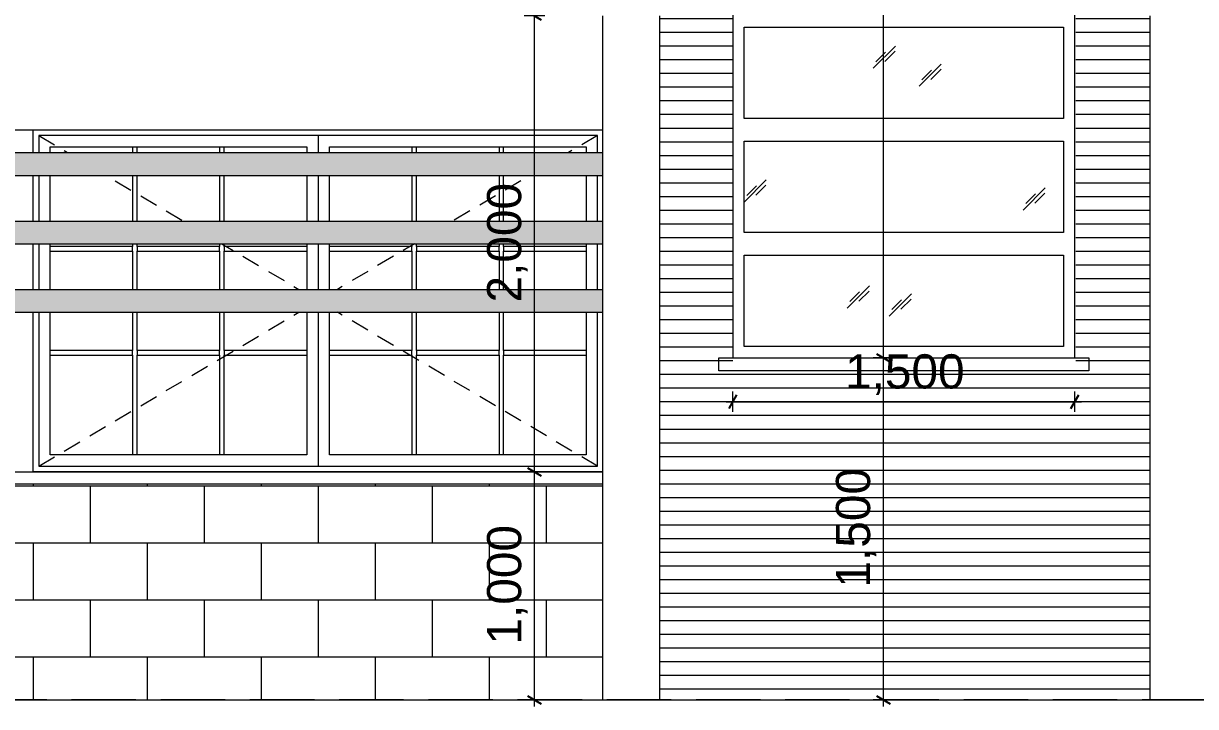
# Model space of a CAD drawing. Header units: millimetres. Extents: x 323482 to 503016, y 8175 to 72038.
# Drawn here: x 458706 to 463846, y 13783 to 16779 of the extents above; entities that cross this region are included whole.
import ezdxf

# ---------------------------------------------------------------- set-up
doc = ezdxf.new("R2010")
doc.units = ezdxf.units.MM
doc.header["$MEASUREMENT"] = 0
doc.linetypes.add('Hidden Line', pattern=[391.222223, 282.222223, -109])
for name, color, linetype, lineweight in [('2D Drafting - General_Pen_No__101', 252, 'Continuous', 13), ('Dimensioning - General_Pen_No__46', 5, 'Continuous', 25), ('Structural - Bearing_Pen_No__120', 7, 'Continuous', 13)]:
    doc.layers.add(name, color=color, linetype=linetype, lineweight=lineweight)
for name, color, linetype, lineweight, true_color in [('2D Drafting - General_Pen_No__102', 7, 'Continuous', 13, 0xcccccc), ('Dimensioning - General_Pen_No__45', 7, 'Continuous', 25, 0x40a5ff), ('Dimensioning - General_Pen_No__85', 7, 'Continuous', 20, 0x80c2ff), ('Structural - Bearing_Pen_No__102', 7, 'Continuous', 13, 0xcccccc), ('Structural - Bearing_Pen_No__83', 7, 'Continuous', 13, 0xff9955)]:
    doc.layers.add(name, color=color, linetype=linetype, lineweight=lineweight, true_color=true_color)
doc.layers.add('Dimensioning - General', color=7, linetype='Continuous')
doc.styles.add('GENERATED_STYLE_1', font='arial.ttf')
doc.dimstyles.new('GENERATED_STYLE__1', dxfattribs={"dimtxt": 150, "dimasz": 45.6, "dimexe": 0.18, "dimexo": 0.0625, "dimgap": 0.09, "dimtad": 1, "dimdec": 0, "dimzin": 0, "dimdsep": 46, "dimtxsty": 'GENERATED_STYLE_1', "dimblk": 'ARROWHEAD_2', "dimblk1": 'ARROWHEAD_2', "dimblk2": 'ARROWHEAD_2', "dimcen": 0.09, "dimse1": 1, "dimse2": 1, "dimclrd": 256, "dimclre": 256, "dimclrt": 5, "dimadec": 0, "dimazin": 0, "dimtfac": 1, "dimtdec": 4, "dimtmove": 0, "dimatfit": 3, "dimfxl": 1, "dimtolj": 1, "dimtzin": 0, "dimarcsym": 0})
doc.dimstyles.new('GENERATED_STYLE__2', dxfattribs={"dimtxt": 150, "dimasz": 45.6, "dimexe": 0.18, "dimexo": 0.0625, "dimgap": 0.09, "dimtad": 1, "dimtih": 1, "dimtoh": 1, "dimdec": 0, "dimzin": 0, "dimdsep": 46, "dimtxsty": 'GENERATED_STYLE_1', "dimblk": 'ARROWHEAD_2', "dimblk1": 'ARROWHEAD_2', "dimblk2": 'ARROWHEAD_2', "dimcen": 0.09, "dimse1": 1, "dimse2": 1, "dimclrd": 256, "dimclre": 256, "dimclrt": 5, "dimadec": 0, "dimazin": 0, "dimtfac": 1, "dimtdec": 4, "dimtmove": 0, "dimatfit": 3, "dimfxl": 1, "dimtolj": 1, "dimtzin": 0, "dimarcsym": 0})

# ---------------------------------------------------------------- blocks, each defined once
blk = doc.blocks.new('*D351')
at = {"layer": 'Dimensioning - General_Pen_No__45', "color": 161, "linetype": 'Continuous', "lineweight": 25, "true_color": 0x40a5ff, "transparency": 16777216}
for p, q in [((462446.6, 15329.6), (462506.6, 15294.9)), ((462446.6, 13829.6), (462506.6, 13794.9))]:
    blk.add_line(p, q, dxfattribs=at)
at = {"layer": 'Dimensioning - General_Pen_No__85', "color": 151, "linetype": 'Continuous', "lineweight": 20, "true_color": 0x80c2ff, "transparency": 16777216}
for p, q in [((462521.6, 15312.2), (462431.6, 15312.2)), ((462476.6, 13812.2), (462476.6, 15312.2)), ((462521.6, 13812.2), (462431.6, 13812.2)), ((462476.6, 13782.9), (462476.6, 13812.2))]:
    blk.add_line(p, q, dxfattribs=at)
at = {"layer": 'Dimensioning - General_Pen_No__46', "color": 5, "lineweight": 25, "transparency": 16777216, "insert": (462446.6, 14304.8), "char_height": 150, "attachment_point": 7, "rotation": 90, "style": 'GENERATED_STYLE_1'}
blk.add_mtext('\\A1;1,500', dxfattribs=at)
blk = doc.blocks.new('ARROWHEAD_2')
at = {"color": 0, "linetype": 'Continuous', "lineweight": 0}
for p, q in [((0, 0), (-1, 0)), ((-0.38, -0.66), (0.38, 0.66))]:
    blk.add_line(p, q, dxfattribs=at)
blk = doc.blocks.new('*D352')
at = {"layer": 'Dimensioning - General_Pen_No__45', "color": 161, "linetype": 'Continuous', "lineweight": 25, "true_color": 0x40a5ff, "transparency": 16777216}
for p, q in [((462506.6, 19294.9), (462446.6, 19329.6)), ((462446.6, 15329.6), (462506.6, 15294.9))]:
    blk.add_line(p, q, dxfattribs=at)
at = {"layer": 'Dimensioning - General_Pen_No__85', "color": 151, "linetype": 'Continuous', "lineweight": 20, "true_color": 0x80c2ff, "transparency": 16777216}
for p, q in [((462476.6, 19312.2), (462476.6, 19341.6)), ((462521.6, 19312.2), (462431.6, 19312.2)), ((462476.6, 15312.2), (462476.6, 19312.2)), ((462521.6, 15312.2), (462431.6, 15312.2))]:
    blk.add_line(p, q, dxfattribs=at)
at = {"layer": 'Dimensioning - General_Pen_No__46', "color": 5, "lineweight": 25, "transparency": 16777216, "insert": (462446.6, 17054.8), "char_height": 150, "attachment_point": 7, "rotation": 90, "style": 'GENERATED_STYLE_1'}
blk.add_mtext('\\A1;4,000', dxfattribs=at)
blk = doc.blocks.new('*D353')
at = {"layer": 'Dimensioning - General_Pen_No__45', "color": 161, "linetype": 'Continuous', "lineweight": 25, "true_color": 0x40a5ff, "transparency": 16777216}
for p, q in [((461833.3, 15149.8), (461798.7, 15089.8)), ((463298.7, 15089.8), (463333.3, 15149.8))]:
    blk.add_line(p, q, dxfattribs=at)
at = {"layer": 'Dimensioning - General_Pen_No__85', "color": 151, "linetype": 'Continuous', "lineweight": 20, "true_color": 0x80c2ff, "transparency": 16777216}
for p, q in [((461816, 15074.8), (461816, 15164.8)), ((463316, 15074.8), (463316, 15164.8)), ((461786.7, 15119.8), (461816, 15119.8)), ((461816, 15119.8), (463316, 15119.8)), ((463316, 15119.8), (463345.4, 15119.8))]:
    blk.add_line(p, q, dxfattribs=at)
at = {"layer": 'Dimensioning - General_Pen_No__46', "color": 5, "lineweight": 25, "transparency": 16777216, "insert": (462308.6, 15149.8), "char_height": 150, "attachment_point": 7, "style": 'GENERATED_STYLE_1'}
blk.add_mtext('\\A1;1,500', dxfattribs=at)
blk = doc.blocks.new('*D354')
at = {"layer": 'Dimensioning - General_Pen_No__45', "color": 161, "linetype": 'Continuous', "lineweight": 25, "true_color": 0x40a5ff, "transparency": 16777216}
for p, q in [((460916.6, 14829.6), (460976.6, 14794.9)), ((460916.6, 13829.6), (460976.6, 13794.9))]:
    blk.add_line(p, q, dxfattribs=at)
at = {"layer": 'Dimensioning - General_Pen_No__85', "color": 151, "linetype": 'Continuous', "lineweight": 20, "true_color": 0x80c2ff, "transparency": 16777216}
for p, q in [((460991.6, 14812.2), (460901.6, 14812.2)), ((460946.6, 13812.2), (460946.6, 14812.2)), ((460991.6, 13812.2), (460901.6, 13812.2)), ((460946.6, 13782.9), (460946.6, 13812.2))]:
    blk.add_line(p, q, dxfattribs=at)
at = {"layer": 'Dimensioning - General_Pen_No__46', "color": 5, "lineweight": 25, "transparency": 16777216, "insert": (460916.6, 14054.8), "char_height": 150, "attachment_point": 7, "rotation": 90, "style": 'GENERATED_STYLE_1'}
blk.add_mtext('\\A1;1,000', dxfattribs=at)
blk = doc.blocks.new('*D355')
at = {"layer": 'Dimensioning - General_Pen_No__45', "color": 161, "linetype": 'Continuous', "lineweight": 25, "true_color": 0x40a5ff, "transparency": 16777216}
for p, q in [((460916.6, 16829.6), (460976.6, 16794.9)), ((460916.6, 14829.6), (460976.6, 14794.9))]:
    blk.add_line(p, q, dxfattribs=at)
at = {"layer": 'Dimensioning - General_Pen_No__85', "color": 151, "linetype": 'Continuous', "lineweight": 20, "true_color": 0x80c2ff, "transparency": 16777216}
for p, q in [((460991.6, 16812.2), (460901.6, 16812.2)), ((460946.6, 14812.2), (460946.6, 16812.2)), ((460991.6, 14812.2), (460901.6, 14812.2))]:
    blk.add_line(p, q, dxfattribs=at)
at = {"layer": 'Dimensioning - General_Pen_No__46', "color": 5, "lineweight": 25, "transparency": 16777216, "insert": (460916.6, 15554.8), "char_height": 150, "attachment_point": 7, "rotation": 90, "style": 'GENERATED_STYLE_1'}
blk.add_mtext('\\A1;2,000', dxfattribs=at)

msp = doc.modelspace()

# ---------------------------------------------------------------- hatches: boundary and pattern name
at = {"layer": '2D Drafting - General_Pen_No__101', "linetype": 'Continuous', "lineweight": 13}
h = msp.add_hatch(dxfattribs=at)
h.set_pattern_fill('PLYWOOD', color=252, style=0, pattern_type=2)
h.set_pattern_definition([(0, (0, 0), (0, 60.000002), [])])
h.paths.add_polyline_path([(461497.2, 19597.9), (463647.2, 19597.9), (463647.2, 13812.2), (461497.2, 13812.2)])
h.paths.add_polyline_path([(461816, 19312.2), (463321.4, 19312.2), (463321.4, 15255.8), (461816, 15255.8)], flags=0)
h = msp.add_hatch(dxfattribs=at)
h.set_pattern_fill('BLOCK___RUNNING_BOND', color=252, style=0, pattern_type=2)
h.set_pattern_definition([(0, (0, 0), (0, 250), []), (90, (0, 0), (-500, 0), [250, -250]), (90, (250, 250), (-500, 0), [250, -250])])
h.paths.add_polyline_path([(455896.6, 14757.5), (461247.2, 14757.5), (461247.2, 13812.2), (455896.6, 13812.2)])
at = {"layer": '2D Drafting - General_Pen_No__102', "linetype": 'Continuous', "lineweight": 0, "true_color": 0xcccccc}
for points in [[(461245.9, 16212.2), (455895.7, 16212.2), (455895.7, 16112.2), (461245.9, 16112.2)], [(461245.9, 15912.2), (455895.7, 15912.2), (455895.7, 15812.2), (461245.9, 15812.2)], [(461245.9, 15612.2), (455895.7, 15612.2), (455895.7, 15512.2), (461245.9, 15512.2)]]:
    msp.add_hatch(color=254, dxfattribs=at).paths.add_polyline_path(points)

# ---------------------------------------------------------------- linework, layer by layer
at = {"layer": 'Structural - Bearing_Pen_No__102', "color": 254, "linetype": 'Continuous', "lineweight": 13, "true_color": 0xcccccc}
for p, q in [((462432.3, 16582.4), (462529.3, 16679.4)), ((462443.6, 16610.7), (462486.1, 16653.2)), ((462483.3, 16612.1), (462527.9, 16656.7)), ((462633.9, 16503.5), (462730.9, 16600.5)), ((462645.2, 16531.8), (462687.7, 16574.3)), ((462684.9, 16533.2), (462729.5, 16577.8)), ((461866, 15995.1), (461963, 16092.1)), ((461877.3, 16023.4), (461919.8, 16065.9)), ((461917, 16024.8), (461961.6, 16069.4)), ((463089.7, 15960), (463186.7, 16057)), ((463101, 15988.3), (463143.5, 16030.8)), ((463140.7, 15989.7), (463185.3, 16034.3)), ((462318.3, 15530.5), (462415.3, 15627.5)), ((462329.7, 15558.8), (462372.1, 15601.3)), ((462369.3, 15560.2), (462413.9, 15604.8)), ((462502.4, 15495.4), (462599.4, 15592.4)), ((462513.7, 15523.7), (462556.2, 15566.2)), ((462553.4, 15525.2), (462598, 15569.7))]:
    msp.add_line(p, q, dxfattribs=at)
at = {"layer": 'Structural - Bearing_Pen_No__120', "color": 7, "linetype": 'Continuous', "lineweight": 13}
for p, q in [((461816, 19262.2), (461816, 15362.2)), ((463316, 15362.2), (463316, 19262.2)), ((461247.2, 13812.2), (461247.2, 16812.2)), ((461497.2, 13812.2), (461497.2, 16812.2)), ((463647.2, 13812.2), (463647.2, 16812.2)), ((461866, 16362.2), (461866, 16762.2)), ((461866, 16762.2), (463266, 16762.2)), ((463266, 16762.2), (463266, 16362.2)), ((463266, 16362.2), (461866, 16362.2)), ((455897.1, 16312.2), (461247.2, 16312.2)), ((458748, 16312.2), (461247.2, 16312.2)), ((458748, 16212.2), (458748, 16312.2)), ((458773, 16287.2), (458773, 16237.2)), ((459998, 16287.2), (458773, 16287.2)), ((458773, 16287.2), (458841.8, 16246.5)), ((459998, 16287.2), (459998, 16237.2)), ((461223, 16287.2), (459998, 16287.2)), ((461223, 16287.2), (461154.1, 16246.5)), ((461223, 16237.2), (461223, 16287.2)), ((461866, 15862.2), (461866, 16262.2)), ((461866, 16262.2), (463266, 16262.2)), ((463266, 16262.2), (463266, 15862.2)), ((455895.7, 16212.2), (461245.9, 16212.2)), ((458773, 16237.2), (458773, 16212.2)), ((458823, 16212.2), (458823, 16237.2)), ((458823, 16237.2), (459948, 16237.2)), ((458884.8, 16221), (458899.7, 16212.2)), ((459184.6, 16237.2), (459184.6, 16212.2)), ((459204.6, 16212.2), (459204.6, 16237.2)), ((459566.3, 16237.2), (459566.3, 16212.2)), ((459586.3, 16212.2), (459586.3, 16237.2)), ((459948, 16237.2), (459948, 16212.2)), ((459998, 16237.2), (459998, 16212.2)), ((460048, 16212.2), (460048, 16237.2)), ((460048, 16237.2), (461173, 16237.2)), ((460409.6, 16237.2), (460409.6, 16212.2)), ((460429.6, 16212.2), (460429.6, 16237.2)), ((460791.3, 16237.2), (460791.3, 16212.2)), ((460811.3, 16212.2), (460811.3, 16237.2)), ((461111.1, 16221), (461096.2, 16212.2)), ((461173, 16237.2), (461173, 16212.2)), ((461223, 16212.2), (461223, 16237.2)), ((461245.9, 16112.2), (461245.9, 16212.2)), ((455895.7, 16112.2), (461245.9, 16112.2)), ((458748, 15912.2), (458748, 16112.2)), ((458773, 16112.2), (458773, 15912.2)), ((458823, 15912.2), (458823, 16112.2)), ((459108.6, 16088.6), (459177.4, 16047.9)), ((459184.6, 16112.2), (459184.6, 15912.2)), ((459204.6, 15912.2), (459204.6, 16112.2)), ((459566.3, 16112.2), (459566.3, 15912.2)), ((459586.3, 15912.2), (459586.3, 16112.2)), ((459948, 16112.2), (459948, 15912.2)), ((459998, 16112.2), (459998, 15912.2)), ((460048, 15912.2), (460048, 16112.2)), ((460409.6, 16112.2), (460409.6, 15912.2)), ((460429.6, 15912.2), (460429.6, 16112.2)), ((460791.3, 16112.2), (460791.3, 15912.2)), ((460811.3, 15912.2), (460811.3, 16112.2)), ((460887.3, 16088.6), (460818.5, 16047.9)), ((461173, 16112.2), (461173, 15912.2)), ((461223, 15912.2), (461223, 16112.2)), ((459220.5, 16022.4), (459289.3, 15981.6)), ((460775.5, 16022.4), (460706.6, 15981.6)), ((459332.3, 15956.2), (459401.2, 15915.4)), ((460663.6, 15956.2), (460594.7, 15915.4)), ((455895.7, 15912.2), (461245.9, 15912.2)), ((461245.9, 15812.2), (461245.9, 15912.2)), ((463266, 15862.2), (461866, 15862.2)), ((455895.7, 15812.2), (461245.9, 15812.2)), ((458748, 15612.2), (458748, 15812.2)), ((458773, 15812.2), (458773, 15612.2)), ((458823, 15612.2), (458823, 15812.2)), ((459184.6, 15800.6), (458823, 15800.6)), ((458823, 15780.6), (459184.6, 15780.6)), ((459184.6, 15812.2), (459184.6, 15800.6)), ((459184.6, 15780.6), (459184.6, 15800.6)), ((459184.6, 15780.6), (459184.6, 15612.2)), ((459204.6, 15800.6), (459204.6, 15812.2)), ((459566.3, 15800.6), (459204.6, 15800.6)), ((459204.6, 15800.6), (459204.6, 15780.6)), ((459204.6, 15612.2), (459204.6, 15780.6)), ((459204.6, 15780.6), (459566.3, 15780.6)), ((459566.3, 15812.2), (459566.3, 15800.6)), ((459566.3, 15780.6), (459566.3, 15800.6)), ((459566.3, 15780.6), (459566.3, 15612.2)), ((459575.5, 15812.2), (459624.9, 15783)), ((459586.3, 15800.6), (459586.3, 15812.2)), ((459948, 15800.6), (459586.3, 15800.6)), ((459586.3, 15800.6), (459586.3, 15780.6)), ((459586.3, 15612.2), (459586.3, 15780.6)), ((459586.3, 15780.6), (459948, 15780.6)), ((459948, 15812.2), (459948, 15612.2)), ((459998, 15812.2), (459998, 15612.2)), ((460048, 15612.2), (460048, 15812.2)), ((460409.6, 15800.6), (460048, 15800.6)), ((460048, 15780.6), (460409.6, 15780.6)), ((460420.4, 15812.2), (460371, 15783)), ((460409.6, 15812.2), (460409.6, 15800.6)), ((460409.6, 15780.6), (460409.6, 15800.6)), ((460409.6, 15780.6), (460409.6, 15612.2)), ((460429.6, 15800.6), (460429.6, 15812.2)), ((460791.3, 15800.6), (460429.6, 15800.6)), ((460429.6, 15800.6), (460429.6, 15780.6)), ((460429.6, 15612.2), (460429.6, 15780.6)), ((460429.6, 15780.6), (460791.3, 15780.6)), ((460791.3, 15812.2), (460791.3, 15800.6)), ((460791.3, 15780.6), (460791.3, 15800.6)), ((460791.3, 15780.6), (460791.3, 15612.2)), ((460811.3, 15800.6), (460811.3, 15812.2)), ((461173, 15800.6), (460811.3, 15800.6)), ((460811.3, 15800.6), (460811.3, 15780.6)), ((460811.3, 15612.2), (460811.3, 15780.6)), ((460811.3, 15780.6), (461173, 15780.6)), ((461173, 15812.2), (461173, 15612.2)), ((461223, 15612.2), (461223, 15812.2)), ((459668, 15757.5), (459736.8, 15716.8)), ((460328, 15757.5), (460259.1, 15716.8)), ((461866, 15362.2), (461866, 15762.2)), ((461866, 15762.2), (463266, 15762.2)), ((463266, 15762.2), (463266, 15362.2)), ((459779.8, 15691.3), (459848.7, 15650.6)), ((460216.1, 15691.3), (460147.2, 15650.6)), ((459891.7, 15625.1), (459913.5, 15612.2)), ((460104.2, 15625.1), (460082.4, 15612.2)), ((455895.7, 15612.2), (461245.9, 15612.2)), ((461245.9, 15512.2), (461245.9, 15612.2)), ((455895.7, 15512.2), (461245.9, 15512.2)), ((458748, 14812.2), (458748, 15512.2)), ((458773, 15512.2), (458773, 14887.2)), ((458823, 14887.2), (458823, 15512.2)), ((459184.6, 15512.2), (459184.6, 15343.9)), ((459204.6, 15343.9), (459204.6, 15512.2)), ((459566.3, 15512.2), (459566.3, 15343.9)), ((459586.3, 15343.9), (459586.3, 15512.2)), ((459779.8, 15433.1), (459848.7, 15473.9)), ((459891.7, 15499.3), (459913.5, 15512.2)), ((459948, 15512.2), (459948, 14887.2)), ((459998, 15512.2), (459998, 14887.2)), ((460048, 14887.2), (460048, 15512.2)), ((460104.2, 15499.3), (460082.4, 15512.2)), ((460216.1, 15433.1), (460147.2, 15473.9)), ((460409.6, 15512.2), (460409.6, 15343.9)), ((460429.6, 15343.9), (460429.6, 15512.2)), ((460791.3, 15512.2), (460791.3, 15343.9)), ((460811.3, 15343.9), (460811.3, 15512.2)), ((461173, 15512.2), (461173, 14887.2)), ((461223, 14887.2), (461223, 15512.2)), ((459668, 15366.9), (459736.8, 15407.7)), ((460328, 15366.9), (460259.1, 15407.7)), ((459184.6, 15343.9), (458823, 15343.9)), ((458823, 15323.9), (459184.6, 15323.9)), ((459184.6, 15323.9), (459184.6, 15343.9)), ((459184.6, 15323.9), (459184.6, 14887.2)), ((459566.3, 15343.9), (459204.6, 15343.9)), ((459204.6, 15343.9), (459204.6, 15323.9)), ((459204.6, 14887.2), (459204.6, 15323.9)), ((459204.6, 15323.9), (459566.3, 15323.9)), ((459556.1, 15300.7), (459624.9, 15341.5)), ((459566.3, 15323.9), (459566.3, 15343.9)), ((459566.3, 15323.9), (459566.3, 14887.2)), ((459948, 15343.9), (459586.3, 15343.9)), ((459586.3, 15343.9), (459586.3, 15323.9)), ((459586.3, 14887.2), (459586.3, 15323.9)), ((459586.3, 15323.9), (459948, 15323.9)), ((460409.6, 15343.9), (460048, 15343.9)), ((460048, 15323.9), (460409.6, 15323.9)), ((460439.8, 15300.7), (460371, 15341.5)), ((460409.6, 15323.9), (460409.6, 15343.9)), ((460409.6, 15323.9), (460409.6, 14887.2)), ((460791.3, 15343.9), (460429.6, 15343.9)), ((460429.6, 15343.9), (460429.6, 15323.9)), ((460429.6, 14887.2), (460429.6, 15323.9)), ((460429.6, 15323.9), (460791.3, 15323.9)), ((460791.3, 15323.9), (460791.3, 15343.9)), ((460791.3, 15323.9), (460791.3, 14887.2)), ((461173, 15343.9), (460811.3, 15343.9)), ((460811.3, 15343.9), (460811.3, 15323.9)), ((460811.3, 14887.2), (460811.3, 15323.9)), ((460811.3, 15323.9), (461173, 15323.9)), ((461816, 15362.2), (461816, 15312.2)), ((463266, 15362.2), (461866, 15362.2)), ((463316, 15312.2), (463316, 15362.2)), ((459444.2, 15234.5), (459513.1, 15275.2)), ((460551.7, 15234.5), (460482.9, 15275.2)), ((461754.6, 15312.2), (463377.4, 15312.2)), ((461754.6, 15255.8), (461754.6, 15312.2)), ((461816, 15312.2), (463316, 15312.2)), ((463377.4, 15312.2), (463377.4, 15255.8)), ((463377.4, 15255.8), (461754.6, 15255.8)), ((459332.3, 15168.3), (459401.2, 15209)), ((460663.6, 15168.3), (460594.7, 15209)), ((459220.5, 15102.1), (459289.3, 15142.8)), ((460775.5, 15102.1), (460706.6, 15142.8)), ((459108.6, 15035.9), (459177.4, 15076.6)), ((460887.3, 15035.9), (460818.5, 15076.6)), ((458996.7, 14969.7), (459065.6, 15010.4)), ((460999.2, 14969.7), (460930.4, 15010.4)), ((458884.8, 14903.4), (458953.7, 14944.2)), ((461111.1, 14903.4), (461042.2, 14944.2)), ((458773, 14887.2), (458773, 14837.2)), ((458773, 14837.2), (458841.8, 14878)), ((459948, 14887.2), (458823, 14887.2)), ((459998, 14887.2), (459998, 14837.2)), ((461173, 14887.2), (460048, 14887.2)), ((461223, 14837.2), (461154.1, 14878)), ((461223, 14837.2), (461223, 14887.2)), ((455896.6, 14812.2), (461245.1, 14812.2)), ((461247.2, 14812.2), (458748, 14812.2)), ((458773, 14837.2), (459998, 14837.2)), ((459998, 14837.2), (461223, 14837.2)), ((461245.1, 14812.2), (461245.1, 14757.5)), ((461245.1, 14757.5), (455896.6, 14757.5)), ((447788, 13812.2), (476100.6, 13812.2)), ((461247.2, 13812.2), (461497.2, 13812.2)), ((461497.2, 13812.2), (463647.2, 13812.2)), ((463647.2, 13812.2), (463897.2, 13812.2))]:
    msp.add_line(p, q, dxfattribs=at)
at = {"layer": 'Structural - Bearing_Pen_No__83', "color": 21, "linetype": 'Hidden Line', "lineweight": 13, "true_color": 0xff9955}
msp.add_line((503016, 13812.2), (447887.3, 13812.2), dxfattribs=at)

# ---------------------------------------------------------------- dimensions: what is measured, and where the dimension line sits
at = {"layer": 'Dimensioning - General', "color": 151, "linetype": 'Continuous', "lineweight": 20, "true_color": 0x80c2ff}
for base, p1, p2, picture, middle in [((462476.6, 19312.2), (461816, 15312.2), (461816, 19312.2), '*D352', (462371.6, 17319.8)), ((460946.6, 16812.2), (461245.1, 14812.2), (461370.9, 16812.2), '*D355', (460841.6, 15819.8)), ((462476.6, 15312.2), (461370.9, 13812.2), (461816, 15312.2), '*D351', (462371.6, 14569.8)), ((460946.6, 14812.2), (461247.2, 13812.2), (461245.1, 14812.2), '*D354', (460841.6, 14319.8))]:
    dim = msp.add_linear_dim(base=base, p1=p1, p2=p2, angle=90, dimstyle='GENERATED_STYLE__1', dxfattribs=at)
    dim.commit()
    dim.dimension.update_dxf_attribs({"geometry": picture, "text_midpoint": middle, "dimtype": 160, "text_rotation": 90})
dim = msp.add_linear_dim(base=(463316, 15119.8), p1=(461816, 15312.2), p2=(463316, 15312.2), dimstyle='GENERATED_STYLE__2', dxfattribs=at)
dim.commit()
dim.dimension.update_dxf_attribs({"geometry": '*D353', "text_midpoint": (462573.5, 15224.8), "dimtype": 160})

doc.saveas('drawing.dxf')
